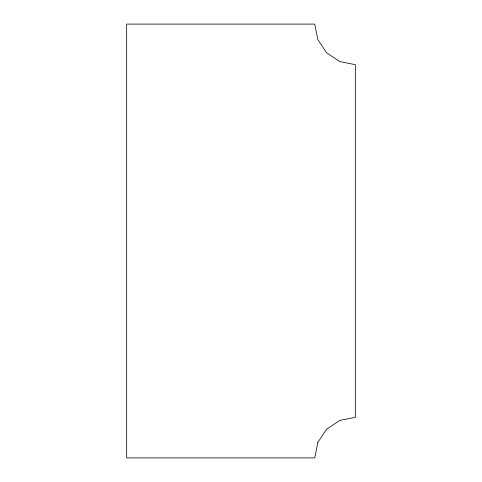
<?xml version="1.0" encoding="UTF-8"?>
<svg xmlns="http://www.w3.org/2000/svg" width="482" height="482" viewBox="0 0 482 482"><rect width="100%" height="100%" fill="white"/><g stroke="black" fill="none" stroke-linecap="round" stroke-linejoin="round"><path stroke-width="0.72" d="M317.843 442.374L314.752 457.9L126.664 457.9L126.664 24.1L314.752 24.1L317.843 39.626L326.639 52.797L339.804 61.594L355.336 64.678L355.336 417.322L339.804 420.406L326.639 429.203L317.843 442.374"/></g></svg>
